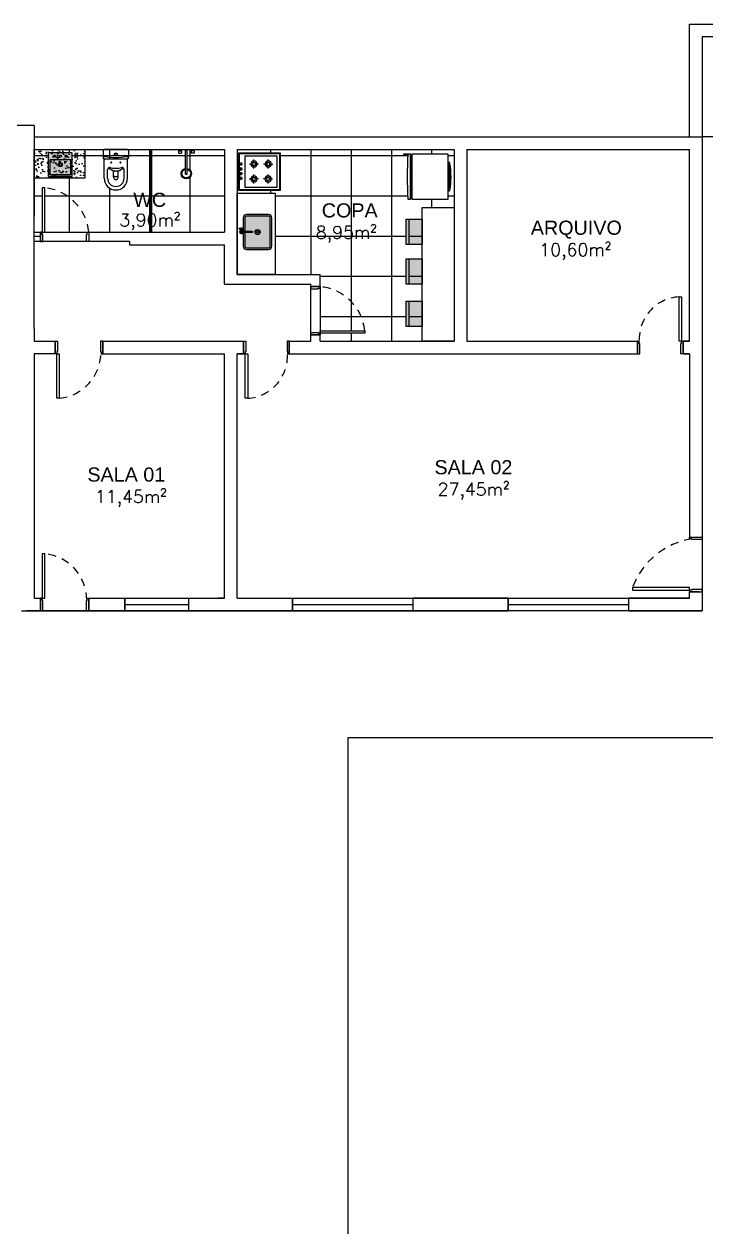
# Model space of a CAD drawing. Header units: millimetres. Extents: x 357 to 945, y 547 to 720.
# Drawn here: x 893.02 to 903.77, y 654.07 to 673.04 of the extents above; entities that cross this region are included whole.
import ezdxf

# ---------------------------------------------------------------- set-up
doc = ezdxf.new("R2010")
doc.units = ezdxf.units.MM
for name, pattern in [('CONTINU', [0]), ('DASHED', [0.75, 0.5, -0.25]), ('HIDDEN2', [0.1875, 0.125, -0.0625])]:
    doc.linetypes.add(name, pattern=pattern)
for name, color, linetype in [('ABASE', 254, 'Continuous'), ('AL_HACHURA', 9, 'Continuous'), ('AL_WC-COZ-AS', 8, 'Continuous'), ('ARQ-hatch layout', 253, 'Continuous'), ('ARQ-MOB', 253, 'Continuous'), ('ARQ-SAN', 253, 'Continuous')]:
    doc.layers.add(name, color=color, linetype=linetype)
doc.layers.add('ARQ-hatch san', color=255, linetype='Continuous', lineweight=0)
doc.styles.add('GA RO 1_50', font='romans.shx', dxfattribs={"height": 0.09})
doc.styles.add('T80-50', font='sanss___.ttf', dxfattribs={"height": 0.1})
pattern_1 = [(0, (-3688.42826, -467.59015), (2e-16, 0.635), []), (90, (-3688.42826, -467.59015), (-0.635, 2e-16), [])]

# ---------------------------------------------------------------- blocks, each defined once
blk = doc.blocks.new('BACIA')
at = {"layer": 'ARQ-SAN'}
for p, q in [((-8575.33, 17786.267), (-8575.33, 17785.963)), ((-8575.275, 17786.267), (-8575.275, 17786.131)), ((-8575.182, 17786.157), (-8575.263, 17786.107)), ((-8575.18, 17786.253), (-8575.18, 17786.167)), ((-8575.125, 17786.152), (-8575.165, 17786.152)), ((-8575.11, 17786.253), (-8575.11, 17786.167)), ((-8575.109, 17786.157), (-8575.028, 17786.108)), ((-8575.015, 17786.267), (-8575.015, 17786.131)), ((-8574.96, 17786.267), (-8574.96, 17785.964)), ((-8575.345, 17785.832), (-8575.345, 17785.941)), ((-8575.32, 17785.966), (-8574.97, 17785.966)), ((-8574.945, 17785.832), (-8574.945, 17785.941)), ((-8575.33, 17785.817), (-8574.96, 17785.817))]:
    blk.add_line(p, q, dxfattribs=at)
for radius in [0.025, 0.018]:
    blk.add_circle((-8575.145, 17785.894), radius, dxfattribs=at)
for centre, radius, start, end in [((-8575.145, 17786.267), 0.185, 0.0016, 180.0016), ((-8575.145, 17786.267), 0.13, 0.0016, 180.0016), ((-8575.243, 17786.131), 0.032, 180.0016, 283.3342), ((-8575.145, 17786.253), 0.035, 0.0016, 180.0016), ((-8575.17, 17786.226), 0.01, 116.4013, 180.0016), ((-8575.165, 17786.167), 0.015, 180.0016, 269.9975), ((-8575.145, 17786.176), 0.0663, 63.6164, 116.3867), ((-8575.125, 17786.167), 0.015, 270.0094, 359.9937), ((-8575.12, 17786.226), 0.01, 0.0016, 63.6018), ((-8575.047, 17786.131), 0.032, 256.6692, 0.0016), ((-8575.32, 17785.941), 0.025, 89.999, 180.0041), ((-8575.315, 17785.95), 0.025, 180.0016, 280.5955), ((-8575.145, 17785.041), 0.9, 79.4075, 100.5881), ((-8575.145, 17785.718), 0.393, 76.6654, 103.3269), ((-8575.218, 17786.022), 0.0075, 90.0016, 270.0016), ((-8575.218, 17786.022), 0.0075, 270.0016, 90.0016), ((-8575.073, 17786.022), 0.0075, 90.0016, 270.0016), ((-8575.073, 17786.022), 0.0075, 270.0016, 90.0016), ((-8574.975, 17785.95), 0.025, 259.4091, 359.7684), ((-8574.97, 17785.941), 0.025, 359.999, 90.0041), ((-8575.33, 17785.832), 0.015, 180.0016, 269.9975), ((-8574.96, 17785.832), 0.015, 270.0094, 359.9937)]:
    blk.add_arc(centre, radius, start, end, dxfattribs=at)
blk = doc.blocks.new('L73_p')
at = {"layer": 'ARQ-hatch san', "true_color": 0xffffff}
h = blk.add_hatch(color=7, dxfattribs=at)
h.dxf.hatch_style = 2
h.paths.add_polyline_path([(-0.203, -0.201, 0.414214), (-0.201, -0.203), (0.201, -0.203, 0.414214), (0.203, -0.201), (0.203, 0.201, 0.416666), (0.201, 0.203), (-0.201, 0.203, 0.414214), (-0.203, 0.201)])
h.paths.add_polyline_path([(0.173, 0.088, -0.414601), (0.178, 0.083), (0.177, -0.173, -0.413826), (0.173, -0.177), (-0.172, -0.177, -0.06721), (-0.174, -0.177), (-0.175, -0.177), (-0.175, -0.177, -0.054879), (-0.176, -0.176), (-0.176, -0.176), (-0.176, -0.176, -0.066644), (-0.177, -0.175), (-0.177, -0.174), (-0.177, -0.174, -0.052691), (-0.178, -0.172), (-0.178, 0.083, -0.414578), (-0.173, 0.088)], flags=16)
h.paths.add_polyline_path([(-0.101, 0.163, -1), (-0.101, 0.128, -1)], flags=16)
h.paths.add_polyline_path([(0, 0.163, -1), (0, 0.128, -1)], flags=0)
h.paths.add_polyline_path([(0, 0.033, -1), (0, -0.033, -1)], flags=0)
h.paths.add_polyline_path([(0, 0.023, -1), (0, -0.023, -1)], flags=0)
h.paths.add_polyline_path([(0.101, 0.163, -1), (0.101, 0.128, -1)], flags=16)
h.paths.add_polyline_path([(-0.101, 0.163, 1), (-0.101, 0.128, 1)], flags=0)
h.paths.add_polyline_path([(0, 0.128, 1), (0, 0.163, 1)], flags=16)
h.paths.add_polyline_path([(0.101, 0.128, 1), (0.101, 0.163, 1)], flags=16)
for points in [[(0.201, -0.203), (-0.201, -0.203, -0.414214), (-0.203, -0.201), (-0.203, 0.201, -0.414214), (-0.201, 0.203), (0.201, 0.203)], [(-0.178, -0.172, 0.414577), (-0.172, -0.177)]]:
    blk.add_lwpolyline(points, format="xyb")
for points in [[(-0.172, -0.177), (0.173, -0.177, 0.413827), (0.177, -0.173), (0.178, 0.083, 0.414601), (0.173, 0.088), (-0.173, 0.088, 0.414577), (-0.178, 0.083), (-0.178, -0.172), (-0.177, -0.174), (-0.177, -0.174), (-0.177, -0.175), (-0.176, -0.176), (-0.175, -0.177), (-0.175, -0.177), (-0.174, -0.177)], [(0, 0.033, 1), (0, -0.033, 1)], [(0, 0.023, 1), (0, -0.023, 1)], [(0, 0.163, 1), (0, 0.128, 1)], [(0.203, 0.201, 0.414214), (0.201, 0.203, -0.414214)], [(0.203, -0.201, -0.414214), (0.201, -0.203, 0.414214)]]:
    blk.add_lwpolyline(points, format="xyb", close=True)
at = {"linetype": 'DASHED'}
for points in [[(-0.101, 0.163, 1), (-0.101, 0.128, 1)], [(0.101, 0.163, 1), (0.101, 0.128, 1)]]:
    blk.add_lwpolyline(points, format="xyb", close=True, dxfattribs=at)
for points in [[(0.203, -0.201), (0.203, 0.201)], [(0.172, -0.177), (-0.172, -0.177)]]:
    blk.add_lwpolyline(points)
blk = doc.blocks.new('CHUVEIRO')
at = {"layer": 'ARQ-SAN'}
for p, q in [((-8578.802, 17789.545), (-8578.819, 17789.545)), ((-8578.802, 17789.551), (-8578.762, 17789.555)), ((-8578.802, 17789.551), (-8578.802, 17789.508)), ((-8578.762, 17789.555), (-8578.762, 17789.505)), ((-8578.802, 17789.515), (-8578.819, 17789.515)), ((-8578.439, 17789.442), (-8578.819, 17789.442)), ((-8578.439, 17789.417), (-8578.819, 17789.417)), ((-8578.802, 17789.508), (-8578.762, 17789.505)), ((-8578.802, 17789.351), (-8578.762, 17789.354)), ((-8578.762, 17789.304), (-8578.762, 17789.354)), ((-8578.802, 17789.345), (-8578.819, 17789.345)), ((-8578.802, 17789.315), (-8578.819, 17789.315)), ((-8578.802, 17789.308), (-8578.802, 17789.351)), ((-8578.802, 17789.308), (-8578.762, 17789.304))]:
    blk.add_line(p, q, dxfattribs=at)
blk.add_lwpolyline([(-8578.819, 17789.442), (-8578.819, 17789.417)], dxfattribs=at)
for centre, radius, start, end in [((-8578.442, 17789.43), 0.0825, 188.4801, 171.5199), ((-8578.442, 17789.43), 0.0693, 190.118, 169.882), ((-8578.439, 17789.43), 0.0122, 270, 90)]:
    blk.add_arc(centre, radius, start, end, dxfattribs=at)
blk = doc.blocks.new('TORNEIRA DUNA 1198 C64')
at = {"layer": 'ARQ-SAN', "linetype": 'CONTINU'}
for points in [[(-0.072, -0.017), (-0.073, -0.016), (-0.074, -0.015), (-0.074, -0.015), (-0.076, -0.013), (-0.076, -0.012), (-0.077, -0.011), (-0.078, -0.009), (-0.078, -0.009), (-0.079, -0.007), (-0.079, -0.006), (-0.079, -0.005), (-0.079, -0.003), (-0.079, 0), (-0.079, 0.001), (-0.079, 0.002), (-0.078, 0.004), (-0.078, 0.004), (-0.077, 0.006), (-0.076, 0.007), (-0.075, 0.008), (-0.074, 0.01), (-0.074, 0.01), (-0.072, 0.011), (-0.071, 0.012), (-0.07, 0.013), (-0.068, 0.013), (-0.068, 0.014), (-0.066, 0.014), (-0.065, 0.014), (-0.064, 0.015), (-0.062, 0.015), (-0.059, 0.015), (-0.058, 0.014), (-0.057, 0.014), (-0.055, 0.013), (-0.055, 0.013), (-0.053, 0.012), (-0.052, 0.012), (-0.051, 0.011), (-0.049, 0.01), (-0.049, 0.009), (-0.048, 0.008), (-0.047, 0.007), (-0.046, 0.006), (-0.046, 0.004), (-0.045, 0.004), (-0.045, 0.002), (-0.045, 0.001), (-0.044, 0), (-0.044, -0.003), (-0.044, -0.005), (-0.045, -0.006), (-0.045, -0.007), (-0.046, -0.009), (-0.046, -0.01), (-0.047, -0.012), (-0.047, -0.012), (-0.048, -0.014), (-0.049, -0.015), (-0.05, -0.015), (-0.051, -0.017)], [(-0.051, -0.014), (-0.051, -0.014), (-0.051, -0.013), (-0.049, -0.012), (-0.049, -0.011), (-0.048, -0.01), (-0.047, -0.009), (-0.047, -0.008), (-0.047, -0.006), (-0.047, -0.006), (-0.046, -0.005), (-0.046, -0.003), (-0.046, 0), (-0.047, 0), (-0.047, 0.002), (-0.047, 0.003), (-0.048, 0.004), (-0.049, 0.005), (-0.049, 0.006), (-0.05, 0.007), (-0.051, 0.008), (-0.051, 0.009), (-0.053, 0.01), (-0.053, 0.01), (-0.054, 0.011), (-0.056, 0.012), (-0.056, 0.012), (-0.058, 0.012), (-0.059, 0.012), (-0.06, 0.013), (-0.062, 0.013), (-0.064, 0.013), (-0.065, 0.012), (-0.066, 0.012), (-0.068, 0.012), (-0.068, 0.011), (-0.07, 0.011), (-0.07, 0.01), (-0.071, 0.009), (-0.073, 0.008), (-0.073, 0.008), (-0.074, 0.006), (-0.075, 0.006), (-0.075, 0.005), (-0.076, 0.003), (-0.076, 0.003), (-0.077, 0.001), (-0.077, 0), (-0.077, -0.001), (-0.077, -0.003), (-0.077, -0.005), (-0.077, -0.006), (-0.077, -0.007), (-0.076, -0.009), (-0.076, -0.009), (-0.075, -0.011), (-0.075, -0.011), (-0.074, -0.012), (-0.073, -0.014), (-0.072, -0.014), (-0.072, -0.014)], [(-0.072, -0.003), (-0.072, -0.001), (-0.072, 0), (-0.071, 0.002), (-0.071, 0.003), (-0.07, 0.004), (-0.069, 0.005), (-0.068, 0.006), (-0.067, 0.006), (-0.066, 0.007), (-0.064, 0.007), (-0.063, 0.008), (-0.062, 0.008)], [(-0.071, 0.001), (-0.071, 0.001), (-0.072, 0), (-0.072, -0.001), (-0.072, -0.003)], [(-0.072, -0.003), (-0.072, -0.001), (-0.072, 0.001), (-0.071, 0.001)], [(-0.071, 0.003), (-0.071, 0.003), (-0.07, 0.004), (-0.07, 0.004)], [(-0.071, 0.003), (-0.071, 0.002), (-0.071, 0.002)], [(-0.071, 0.002), (-0.071, 0.003)], [(-0.071, 0.002), (-0.071, 0.002), (-0.071, 0.001)], [(-0.066, 0.007), (-0.066, 0.007), (-0.068, 0.006), (-0.069, 0.005), (-0.07, 0.004)], [(-0.068, 0.006), (-0.068, 0.006), (-0.069, 0.005), (-0.07, 0.004), (-0.07, 0.004)], [(-0.07, 0.003), (-0.07, 0.003), (-0.07, 0.004)], [(-0.068, 0.006), (-0.067, 0.006)], [(-0.067, 0.006), (-0.066, 0.007), (-0.065, 0.007)], [(-0.064, 0.007), (-0.065, 0.007), (-0.065, 0.007)], [(-0.065, 0.007), (-0.064, 0.007)], [(-0.064, 0.007), (-0.063, 0.008)], [(-0.064, 0.007), (-0.063, 0.008), (-0.062, 0.008)], [(-0.064, 0.007), (-0.064, 0.007)], [(-0.063, 0.008), (-0.062, 0.008)], [(-0.058, 0.007), (-0.058, 0.007), (-0.06, 0.008), (-0.062, 0.008)], [(-0.058, 0.007), (-0.058, 0.007), (-0.059, 0.007), (-0.06, 0.008), (-0.062, 0.008)], [(-0.062, 0.008), (-0.06, 0.008), (-0.059, 0.007), (-0.058, 0.007), (-0.056, 0.006), (-0.055, 0.005), (-0.054, 0.004), (-0.053, 0.003), (-0.053, 0.002), (-0.052, 0.001), (-0.052, 0), (-0.051, -0.001), (-0.051, -0.003)], [(-0.055, 0.005), (-0.055, 0.006), (-0.056, 0.006), (-0.058, 0.007), (-0.058, 0.007)], [(-0.056, 0.006), (-0.057, 0.007), (-0.058, 0.007)], [(-0.055, 0.005), (-0.056, 0.006), (-0.056, 0.006)], [(-0.052, 0.001), (-0.052, 0.001), (-0.053, 0.002), (-0.053, 0.003), (-0.053, 0.003), (-0.054, 0.004), (-0.055, 0.005)], [(-0.055, 0.005), (-0.054, 0.005), (-0.053, 0.003), (-0.053, 0.002), (-0.052, 0.001)], [(-0.055, 0.005), (-0.055, 0.005), (-0.055, 0.005)], [(-0.052, 0), (-0.052, 0), (-0.052, 0), (-0.052, 0.001)], [(-0.052, 0.001), (-0.052, 0.001), (-0.052, 0)], [(-0.072, -0.014), (-0.072, -0.003)], [(-0.072, -0.003), (-0.072, -0.003)], [(-0.072, -0.003), (-0.072, -0.003)], [(-0.072, -0.017), (-0.072, -0.014)], [(-0.072, -0.026), (-0.072, -0.017)], [(-0.072, -0.167), (-0.072, -0.026)], [(-0.061, -0.179), (-0.062, -0.179), (-0.064, -0.178), (-0.064, -0.178), (-0.065, -0.178), (-0.066, -0.178), (-0.067, -0.177), (-0.068, -0.177), (-0.069, -0.176), (-0.07, -0.175), (-0.07, -0.175), (-0.07, -0.174), (-0.071, -0.173), (-0.071, -0.172), (-0.071, -0.172), (-0.072, -0.171), (-0.072, -0.169)], [(-0.061, -0.179), (-0.061, -0.177), (-0.062, -0.177)], [(-0.051, -0.026), (-0.051, -0.167), (-0.051, -0.169), (-0.052, -0.17), (-0.052, -0.171), (-0.052, -0.172), (-0.052, -0.173), (-0.053, -0.174), (-0.053, -0.174), (-0.054, -0.175), (-0.055, -0.176), (-0.055, -0.176), (-0.056, -0.177), (-0.057, -0.178), (-0.058, -0.178), (-0.058, -0.178), (-0.06, -0.178), (-0.061, -0.179)], [(-0.051, -0.026), (-0.051, -0.003), (-0.051, -0.001), (-0.052, 0)], [(-0.052, 0), (-0.052, -0.001), (-0.051, -0.003)], [(-0.051, -0.003), (-0.051, -0.003)], [(-0.051, -0.003), (-0.051, -0.003)], [(-0.051, -0.026), (-0.051, -0.026)]]:
    blk.add_lwpolyline(points, dxfattribs=at)
for points in [[(-0.051, -0.015, 2.832283), (-0.072, -0.015)], [(-0.051, -0.015, 2.835188), (-0.072, -0.015)], [(-0.068, 0.006, 0.246498), (-0.072, -0.003)], [(-0.067, 0.006, 0.025577), (-0.068, 0.006)], [(-0.065, 0.007, 0.050704), (-0.067, 0.006)], [(-0.064, 0.007, 0.012541), (-0.065, 0.007)], [(-0.063, 0.008, 0.031228), (-0.064, 0.007)], [(-0.062, 0.008, 0.03101), (-0.063, 0.008)], [(-0.051, -0.003, 0.414209), (-0.062, 0.008)]]:
    blk.add_lwpolyline(points, format="xyb", dxfattribs=at)
at = {"layer": 'ARQ-SAN'}
for points in [[(-0.05, 0.01), (-0.03, 0.01)], [(-0.03, 0.01), (-0.03, -0.016)], [(-0.03, 0.008), (-0.03, 0.008)], [(-0.026, 0.008), (-0.025, 0.008)], [(-0.025, 0.008), (-0.025, -0.014)], [(-0.025, 0.003), (-0.01, 0.002)], [(-0.025, 0.003), (-0.01, 0.003)], [(-0.01, 0.031), (0, 0.031)], [(-0.01, 0.031), (-0.01, 0.003)], [(-0.01, 0.002), (-0.01, 0)], [(-0.009, 0.001), (-0.01, 0)], [(-0.009, 0.001), (-0.01, 0)], [(-0.01, 0), (-0.01, 0)], [(-0.01, 0), (-0.01, 0)], [(-0.008, 0.002), (-0.009, 0.001)], [(-0.008, 0.002), (-0.008, 0.002)], [(-0.006, 0.003), (-0.006, 0.003)], [(-0.005, 0.031), (-0.005, 0.003)], [(-0.004, 0.003), (-0.003, 0.002)], [(-0.004, 0.003), (-0.002, 0.002)], [(-0.002, 0.002), (-0.002, 0.002)], [(-0.002, 0.002), (-0.001, 0.001)], [(0, 0.031), (0, -0.036)], [(-0.05, -0.016), (-0.03, -0.016)], [(-0.03, -0.003), (0, -0.003)], [(-0.03, -0.014), (-0.025, -0.014)], [(-0.025, -0.008), (-0.01, -0.008)], [(-0.01, -0.001), (-0.01, -0.002)], [(-0.01, -0.004), (-0.01, -0.004)], [(-0.01, -0.005), (-0.01, -0.006)], [(-0.01, -0.006), (-0.009, -0.006)], [(-0.01, -0.006), (-0.01, -0.008)], [(-0.01, -0.008), (-0.01, -0.036)], [(-0.01, -0.036), (0, -0.036)], [(-0.009, -0.007), (-0.009, -0.006)], [(-0.008, -0.007), (-0.008, -0.007)], [(-0.006, -0.008), (-0.006, -0.008)], [(-0.005, -0.008), (-0.005, -0.036)], [(-0.002, -0.007), (-0.004, -0.008)], [(-0.003, -0.008), (-0.004, -0.008)], [(-0.001, -0.006), (-0.002, -0.007)], [(-0.002, -0.007), (-0.002, -0.007)], [(0, -0.002), (0, -0.001)], [(0, -0.001), (0, -0.001)], [(0, -0.001), (0, -0.001)], [(0, -0.002), (0, -0.003)], [(0, -0.003), (0, -0.004)], [(0, -0.004), (0, -0.004)], [(0, -0.004), (0, -0.005)]]:
    blk.add_lwpolyline(points, dxfattribs=at)
for points in [[(-0.03, 0.008, 0.04573), (-0.028, 0.008)], [(-0.028, 0.008, 0.045723), (-0.026, 0.008)], [(-0.005, 0.005, 0.157106), (-0.008, 0.004, 0.125434), (-0.01, 0.001)], [(-0.01, 0.003, 0.002534), (-0.01, 0.002)], [(0, -0.003, 1.003644), (-0.01, -0.003)], [(-0.006, 0.003, 0.056829), (-0.008, 0.002)], [(-0.005, 0.003, 0.045084), (-0.006, 0.003)], [(0, -0.003, 0.156731), (-0.001, 0.002, 0.116195), (-0.003, 0.004, 0.11653), (-0.005, 0.005)], [(0, 0, 0.058643), (-0.001, 0.001)], [(0, -0.001, 0.053011), (0, 0)], [(-0.01, -0.002, 0.052994), (-0.01, -0.003)], [(-0.01, -0.003, 0.048116), (-0.01, -0.004)], [(-0.01, -0.003, 1.001827), (0, -0.003)], [(-0.01, -0.004, 0.055405), (-0.01, -0.005)], [(-0.01, -0.007, 0.125458), (-0.008, -0.009, 0.155422), (-0.005, -0.01)], [(-0.01, -0.008, 0.002652), (-0.01, -0.008)], [(-0.008, -0.007, -0.07031), (-0.009, -0.007)], [(-0.006, -0.008, -0.056723), (-0.008, -0.007)], [(-0.005, -0.008, -0.045297), (-0.006, -0.008)], [(-0.005, -0.01, 0.116611), (-0.003, -0.009, 0.116203), (-0.001, -0.008, 0.156731), (0, -0.003)], [(0, -0.005, -0.059846), (-0.001, -0.006)], [(0, -0.003, 0.065244), (0, -0.001)], [(0, -0.004, -0.062489), (0, -0.005)]]:
    blk.add_lwpolyline(points, format="xyb", dxfattribs=at)
at = {"layer": 'ARQ-SAN', "linetype": 'CONTINU'}
blk.add_lwpolyline([(-0.072, -0.167), (-0.072, -0.169), (-0.072, -0.168)], close=True, dxfattribs=at)
at = {"layer": 'ARQ-SAN'}
for start, end in [(28.9478, 247.2804), (292.7196, 331.0503)]:
    blk.add_arc((-0.062, -0.003), 0.0267, start, end, dxfattribs=at)
at = {"layer": 'ARQ-SAN', "linetype": 'CONTINU'}
for points in [[(-0.062, -0.177), (-0.065, -0.177), (-0.068, -0.176), (-0.07, -0.174), (-0.072, -0.171), (-0.072, -0.168)], [(-0.061, -0.177), (-0.058, -0.177), (-0.055, -0.175), (-0.053, -0.173), (-0.051, -0.17), (-0.051, -0.167)]]:
    blk.add_open_spline(points, degree=5, dxfattribs=at)
blk = doc.blocks.new('gel_1p')
at = {"layer": 'AL_HACHURA'}
h = blk.add_hatch(dxfattribs=at)
h.set_pattern_fill('_USER', color=256, scale=0.01, pattern_type=0)
h.set_pattern_definition([(0, (-106.265921, -0.639439), (0, 0.01), [])])
h.paths.add_polyline_path([(-0.344, -0.64), (0.346, -0.64), (0.346, -0.62), (-0.344, -0.62)])
h.paths.add_polyline_path([(-0.21, -0.019, 0.361116), (-0.225, -0.037), (-0.225, -0.046), (0.228, -0.046), (0.228, -0.038, 0.360436), (0.213, -0.02, 0.092702)])
at = {"layer": 'AL_WC-COZ-AS'}
for p, q in [((-0.225, -0.046), (-0.225, -0.037)), ((0.228, -0.046), (0.228, -0.038))]:
    blk.add_line(p, q, dxfattribs=at)
for points in [[(0.356, -0.046), (-0.354, -0.046), (-0.354, -0.62), (0.356, -0.62)], [(-0.344, -0.62), (0.346, -0.62), (0.346, -0.64), (-0.344, -0.64)]]:
    blk.add_lwpolyline(points, close=True, dxfattribs=at)
for points in [[(-0.337, -0.682), (-0.337, -0.742), (-0.357, -0.742), (-0.357, -0.647), (-0.354, -0.647)], [(0.356, -0.682), (0.356, -0.64), (-0.354, -0.64), (-0.354, -0.682)]]:
    blk.add_lwpolyline(points, dxfattribs=at)
for centre, radius, start, end in [((0, -1.15), 1.15, 79.3405, 100.5222), ((-0.207, -0.037), 0.0184, 100.4681, 180), ((0.209, -0.038), 0.0184, 0, 79.3954), ((0.001, 6.737), 7.427, 267.2603, 272.7397)]:
    blk.add_arc(centre, radius, start, end, dxfattribs=at)
blk = doc.blocks.new('fog_3p')
at = {"layer": 'AL_WC-COZ-AS'}
for p, q in [((0.111, 0.464), (0.167, 0.464)), ((0.183, 0.48), (0.183, 0.535)), ((0.183, 0.448), (0.183, 0.393)), ((0.199, 0.464), (0.255, 0.464)), ((0.346, 0.466), (0.402, 0.466)), ((0.418, 0.482), (0.418, 0.536)), ((0.418, 0.446), (0.418, 0.391)), ((0.434, 0.466), (0.49, 0.466)), ((0.111, 0.239), (0.167, 0.239)), ((0.183, 0.312), (0.183, 0.256)), ((0.183, 0.166), (0.183, 0.223)), ((0.199, 0.239), (0.255, 0.239)), ((0.346, 0.241), (0.402, 0.241)), ((0.418, 0.311), (0.418, 0.254)), ((0.418, 0.168), (0.418, 0.225)), ((0.434, 0.241), (0.49, 0.241)), ((0.174, 0.038), (0.174, 0.032)), ((0.211, 0.039), (0.211, 0.033)), ((0.249, 0.038), (0.249, 0.032)), ((0.286, 0.039), (0.286, 0.033)), ((0.323, 0.038), (0.323, 0.032)), ((0.36, 0.039), (0.36, 0.033)), ((0.402, 0.039), (0.402, 0.033)), ((0.439, 0.039), (0.439, 0.033))]:
    blk.add_line(p, q, dxfattribs=at)
for points in [[(0, 0), (0.597, 0), (0.597, 0.653), (0, 0.653)], [(0.01, 0.01), (0.587, 0.01), (0.587, 0.643), (0.01, 0.643)], [(0.05, 0.1), (0.547, 0.1), (0.547, 0.603), (0.05, 0.603)]]:
    blk.add_lwpolyline(points, close=True, dxfattribs=at)
for centre, radius in [((0.183, 0.464), 0.0501), ((0.183, 0.464), 0.0259), ((0.418, 0.466), 0.0501), ((0.418, 0.466), 0.0259), ((0.183, 0.24), 0.0501), ((0.183, 0.239), 0.0259), ((0.418, 0.241), 0.0501), ((0.418, 0.241), 0.0259)]:
    blk.add_circle(centre, radius, dxfattribs=at)
for centre in [(0.192, 0.039), (0.267, 0.039), (0.341, 0.039), (0.42, 0.039)]:
    blk.add_ellipse(centre, major_axis=(-0.0185, -0.0004), ratio=0.532709, start_param=3.106328, end_param=6.28628, dxfattribs=at)
for centre in [(0.192, 0.032), (0.267, 0.032), (0.341, 0.032), (0.42, 0.033)]:
    blk.add_ellipse(centre, major_axis=(0.0185, 0.0004), ratio=0.532709, dxfattribs=at)
blk = doc.blocks.new('cadeira 02')
at = {"layer": 'ARQ-hatch layout', "true_color": 0xc7c8ca}
h = blk.add_hatch(color=9, dxfattribs=at)
h.dxf.hatch_style = 1
h.paths.add_polyline_path([(3470.381, 1531.168), (3470.381, 1530.955), (3470.781, 1530.955), (3470.781, 1531.168)])
h = blk.add_hatch(color=9, dxfattribs=at)
h.dxf.hatch_style = 1
h.paths.add_polyline_path([(3470.781, 1530.915), (3470.781, 1530.955), (3470.381, 1530.955), (3470.381, 1530.915)])
at = {"layer": 'ARQ-MOB'}
for points in [[(3470.381, 1531.168), (3470.781, 1531.168), (3470.781, 1530.915), (3470.381, 1530.915)], [(3470.381, 1530.955), (3470.781, 1530.955), (3470.781, 1530.915), (3470.381, 1530.915)]]:
    blk.add_lwpolyline(points, close=True, dxfattribs=at)

msp = doc.modelspace()

# ---------------------------------------------------------------- hatches: boundary and pattern name
at = {"layer": 'ABASE', "ltscale": 0.2}
h = msp.add_hatch(dxfattribs=at)
h.set_pattern_fill('AR-CONC', color=8, scale=0.027333, angle=450)
h.set_pattern_definition([(140, (1906.26652, 3108.03546), (0.017151763, 0.196045549), [0.020499418, -0.225493597]), (85, (1906.26652, 3108.03546), (-0.205593345, -0.037924288), [0.016399534, -0.180394877]), (190.4514445, (1906.26795, 3108.0518), (-0.18844158, 0.158121261), [0.017421824, -0.191640069]), (136.1842, (1906.21185, 3108.03546), (0.045240652, 0.291704347), [0.030749127, -0.338240395]), (186.635635, (1906.21562, 3108.05977), (-0.266251523, 0.25546701), [0.02613275, -0.287460265]), (81.184164, (1906.21185, 3108.03546), (-0.266251523, 0.25546701), [0.0245993, -0.270592316]), (111, (1906.22552, 3108.0628), (0.110046038, 0.163149961), [0.020499418, -0.225493597]), (56, (1906.22552, 3108.0628), (-0.19820205, 0.066504302), [0.016399534, -0.180394877]), (161.451445, (1906.23469, 3108.07639), (-0.088156012, 0.229654261), [0.017421824, -0.191640069]), (127.5, (1906.26652, 3108.03546), (-0.0909884029, 0.0033235994), [0, -0.1782082727, 0, -0.183128133, 0, -0.181078191]), (97.5, (1906.26652, 3108.03546), (-0.1078028066, 0.0719036317), [0, -0.1044103684, 0, -0.174108389, 0, -0.069014707]), (57.5, (1906.26652, 3107.97451), (0.0061648232, 0.1459073225), [0, -0.068331393, 0, -0.213193946, 0, -0.2828919667]), (47.5, (1906.26652, 3107.94718), (-0.0273612515, 0.159399693), [0, -0.088830811, 0, -0.141582646, 0, -0.200894295])])
h.paths.add_polyline_path([(893.17663, 670.60715), (893.97663, 670.60715), (893.97769, 671.05715), (893.17769, 671.05715)])
at = {"layer": 'ABASE'}
h = msp.add_hatch(dxfattribs=at)
h.set_pattern_fill('ANSI37', color=8, scale=0.2, angle=-45)
h.set_pattern_definition(pattern_1)
edge = h.paths.add_edge_path()
edge.add_line((896.17716, 671.05715), (895.68979, 671.05715))
edge.add_line((895.68979, 671.05715), (895.68979, 671.03969))
edge.add_line((895.68979, 671.03969), (895.6966, 671.03969))
edge.add_line((895.6966, 671.03969), (895.70003, 670.99972))
edge.add_line((895.70003, 670.99972), (895.65017, 670.99969))
edge.add_line((895.65017, 670.99969), (895.65297, 671.03969))
edge.add_line((895.65297, 671.03969), (895.65979, 671.03969))
edge.add_line((895.65979, 671.03969), (895.65979, 671.05715))
edge.add_line((895.65979, 671.05715), (895.58698, 671.05715))
edge.add_line((895.58698, 671.05715), (895.58698, 670.76094))
edge.add_arc((895.57481, 670.67931), 0.08253, -261.520526, 81.519337, ccw=False)
edge.add_line((895.56264, 670.76094), (895.56264, 671.05715))
edge.add_line((895.56264, 671.05715), (895.48984, 671.05715))
edge.add_line((895.48984, 671.05715), (895.48984, 671.03969))
edge.add_line((895.48984, 671.03969), (895.49666, 671.03969))
edge.add_line((895.49666, 671.03969), (895.49946, 670.99969))
edge.add_line((895.49946, 670.99969), (895.4496, 670.99972))
edge.add_line((895.4496, 670.99972), (895.45303, 671.03969))
edge.add_line((895.45303, 671.03969), (895.45984, 671.03969))
edge.add_line((895.45984, 671.03969), (895.45984, 671.05715))
edge.add_line((895.45984, 671.05715), (895.02555, 671.05715))
edge.add_line((895.02555, 671.05715), (895.02555, 669.75715))
edge.add_line((895.02555, 669.75715), (896.17716, 669.75715))
edge.add_line((896.17716, 669.75715), (896.17716, 671.05715))
h.paths.add_polyline_path([(894.67716, 671.05715), (895.02555, 671.05715), (895.02555, 669.75715), (894.67716, 669.75715), (894.03715, 669.75715), (894.03716, 669.6071), (894.03716, 669.62507), (894.03716, 669.73912), (894.01216, 669.72115), (894.01215, 669.75682), (893.30216, 669.7474), (893.30216, 669.72125), (893.27716, 669.72125), (893.27716, 669.60707), (893.17716, 669.60707), (893.17716, 671.05715), (893.97716, 671.05715)])
edge = h.paths.add_edge_path(flags=16)
edge.add_line((894.27912, 670.60714), (894.2791, 670.91022))
edge.add_arc((894.28909, 670.93314), 0.025, 246.42782, 270.004306)
edge.add_line((894.2891, 670.90814), (894.6391, 670.90816))
edge.add_arc((894.6391, 670.93316), 0.025, 270.004306, 293.580792)
edge.add_line((894.6491, 670.91025), (894.64912, 670.60716))
edge.add_arc((894.46412, 670.60715), 0.185, -179.995696, 0.004308, ccw=False)
edge = h.paths.add_edge_path(flags=0)
edge.add_line((894.33412, 670.60714), (894.33411, 670.74259))
edge.add_arc((894.36611, 670.7426), 0.032, 76.665747, 180.016899, ccw=False)
edge.add_arc((894.46412, 671.15618), 0.39303, 256.668653, 283.227549)
edge.add_arc((894.56211, 670.74261), 0.032, 0.004306, 104.594559, ccw=False)
edge.add_line((894.59411, 670.74261), (894.59411, 670.74261))
edge.add_line((894.59411, 670.74261), (894.59412, 670.60716))
edge.add_arc((894.46412, 670.60715), 0.13, -179.995694, 0.004306, ccw=False)
edge = h.paths.add_edge_path(flags=0)
edge.add_line((894.42912, 670.62115), (894.42911, 670.70714))
edge.add_arc((894.44411, 670.70715), 0.015, 90.023877, 180.023871, ccw=False)
edge.add_line((894.44411, 670.72215), (894.48384, 670.72215))
edge.add_arc((894.48411, 670.70715), 0.015, 0.004306, 91.032539, ccw=False)
edge.add_line((894.49911, 670.70716), (894.49912, 670.62115))
edge.add_arc((894.46412, 670.62115), 0.035, -179.995694, 0.005914, ccw=False)
edge = h.paths.add_edge_path(flags=0)
edge.add_arc((894.5366, 670.85215), 0.0075, 0, 360)
edge = h.paths.add_edge_path(flags=0)
edge.add_arc((894.3916, 670.85214), 0.0075, 0, 360)
edge = h.paths.add_edge_path(flags=16)
edge.add_arc((894.46409, 670.97997), 0.025, 0, 360)
edge = h.paths.add_edge_path(flags=16)
edge.add_arc((894.46409, 670.97997), 0.018, 0, 360)
edge = h.paths.add_edge_path(flags=16)
edge.add_line((893.77381, 670.63726), (893.77381, 671.00356))
edge.add_arc((893.77217, 671.00356), 0.00164, 0, 90.000009)
edge.add_line((893.77217, 671.00521), (893.40585, 671.00521))
edge.add_arc((893.40586, 671.00356), 0.00164, 90.47933, 180)
edge.add_line((893.40422, 671.00356), (893.40422, 670.63726))
edge.add_arc((893.40586, 670.63726), 0.00164, 180, 270.000002)
edge.add_line((893.40586, 670.63562), (893.77217, 670.63562))
edge.add_arc((893.77217, 670.63726), 0.00164, 270, 360)
h.paths.add_polyline_path([(893.43194, 670.65872), (893.42728, 670.65872), (893.42696, 670.9008), (893.75101, 670.9008), (893.7507, 670.65872)], flags=0)
edge = h.paths.add_edge_path(flags=0)
edge.add_arc((893.68138, 670.95301), 0.01617, 0, 360)
edge = h.paths.add_edge_path(flags=0)
edge.add_arc((893.58899, 670.82041), 0.03004, 0, 360)
edge = h.paths.add_edge_path(flags=0)
edge.add_arc((893.58899, 670.82041), 0.02056, 0, 360)
edge = h.paths.add_edge_path(flags=0)
edge.add_arc((893.58898, 670.95301), 0.01617, 0, 360)
edge = h.paths.add_edge_path(flags=0)
edge.add_arc((893.49658, 670.95301), 0.01617, 0, 360)
h.paths.add_polyline_path([(893.34215, 669.75707), (893.30215, 669.75707), (893.30213, 670.45692), (893.34213, 670.45692)], flags=16)
h = msp.add_hatch(dxfattribs=at)
h.set_pattern_fill('ANSI37', color=8, scale=0.2, angle=-45)
h.set_pattern_definition(pattern_1)
h.paths.add_polyline_path([(899.29348, 670.14639), (899.79716, 670.14428), (899.79716, 671.05715), (896.37716, 671.05715), (896.37716, 670.37122), (896.97716, 670.37122), (896.97716, 669.08715), (897.68716, 669.08715), (897.68716, 668.89715, -0.35635734), (898.38701, 668.20212), (898.38701, 668.16212), (897.68703, 668.16214), (897.68716, 668.15215), (897.68716, 668.13715), (897.68716, 668.03715), (899.29348, 668.03715)])
h.paths.add_polyline_path([(899.04014, 669.33365), (899.08014, 669.33365), (899.08014, 668.93365), (899.04014, 668.93365)], flags=16)
h.paths.add_polyline_path([(899.04014, 668.66969), (899.08014, 668.66969), (899.08014, 668.26969), (899.04014, 668.26969)], flags=16)
h.paths.add_polyline_path([(899.04014, 669.5592), (899.04014, 669.9592), (899.08014, 669.9592), (899.08014, 669.5592)], flags=16)
h.paths.add_polyline_path([(899.06573, 670.96829), (899.00565, 670.96829), (899.00565, 670.98829), (899.10148, 670.98829), (899.10148, 670.98529), (899.10804, 670.98529), (899.10804, 670.97529), (899.12804, 670.97529), (899.12804, 670.98529), (899.70234, 670.98529), (899.70234, 670.85666), (899.7106, 670.85666, -0.36165908), (899.7287, 670.84159, -0.09268666), (899.7282, 670.41894, -0.36098568), (899.7101, 670.40392), (899.70234, 670.40392), (899.70234, 670.27529), (899.12804, 670.27529), (899.12804, 670.28529), (899.10804, 670.28529), (899.10804, 670.27529), (899.06653, 670.27529, -0.02333933)], flags=16)
h.paths.add_polyline_path([(897.05361, 670.41186), (896.40061, 670.41186), (896.40061, 671.00886), (897.05361, 671.00886)], flags=16)
h.paths.add_polyline_path([(897.04361, 670.42186), (896.41061, 670.42186), (896.41061, 670.99886), (897.04361, 670.99886)], flags=0)
h.paths.add_polyline_path([(897.00361, 670.46186), (896.50061, 670.46186), (896.50061, 670.95886), (897.00361, 670.95886)], flags=0)
h.paths.add_polyline_path([(896.91471, 670.59446), (896.89028, 670.59446, -0.41421356), (896.86443, 670.56861), (896.86443, 670.54488, 0.41232327)], flags=0)
h.paths.add_polyline_path([(896.69029, 670.59446), (896.66565, 670.59446, -0.41421356), (896.63979, 670.56861), (896.63979, 670.54492, 0.4137652)], flags=0)
h.paths.add_polyline_path([(896.91658, 670.82956), (896.89214, 670.82956, -0.41421356), (896.86629, 670.80371), (896.86629, 670.77998, 0.41232327)], flags=0)
h.paths.add_polyline_path([(896.69216, 670.82956), (896.66751, 670.82956, -0.41421356), (896.64166, 670.80371), (896.64166, 670.78002, 0.4137652)], flags=0)
edge = h.paths.add_edge_path(flags=0)
edge.add_ellipse((896.43923, 670.60393), major_axis=(0.0004, 0.01853), ratio=0.53270941, start_angle=181.487384, end_angle=362.02051, ccw=False)
edge.add_ellipse((896.43923, 670.60393), major_axis=(0.0004, 0.01853), ratio=0.53270941, start_angle=179.822672, end_angle=181.487384, ccw=False)
edge.add_line((896.4388, 670.5854), (896.43295, 670.5854))
edge.add_ellipse((896.43309, 670.60393), major_axis=(0.0004, 0.01853), ratio=0.53270941, start_angle=179.822672, end_angle=181.487384, ccw=False)
edge.add_ellipse((896.43309, 670.60393), major_axis=(0.0004, 0.01853), ratio=0.53270941, start_angle=-2.718108, end_angle=179.822672)
edge.add_line((896.431, 670.62244), (896.43936, 670.62244))
edge = h.paths.add_edge_path(flags=0)
edge.add_ellipse((896.43923, 670.67896), major_axis=(0.0004, 0.01853), ratio=0.53270941, start_angle=181.487384, end_angle=362.02051, ccw=False)
edge.add_ellipse((896.43923, 670.67896), major_axis=(0.0004, 0.01853), ratio=0.53270941, start_angle=179.822672, end_angle=181.487384, ccw=False)
edge.add_line((896.4388, 670.66043), (896.43295, 670.66043))
edge.add_ellipse((896.43309, 670.67896), major_axis=(0.0004, 0.01853), ratio=0.53270941, start_angle=179.822672, end_angle=181.487384, ccw=False)
edge.add_ellipse((896.43309, 670.67896), major_axis=(0.0004, 0.01853), ratio=0.53270941, start_angle=-2.718108, end_angle=179.822672)
edge.add_line((896.431, 670.69746), (896.43936, 670.69746))
edge = h.paths.add_edge_path(flags=0)
edge.add_ellipse((896.43923, 670.75317), major_axis=(0.0004, 0.01853), ratio=0.53270941, start_angle=181.487384, end_angle=362.02051, ccw=False)
edge.add_ellipse((896.43923, 670.75317), major_axis=(0.0004, 0.01853), ratio=0.53270941, start_angle=179.822672, end_angle=181.487384, ccw=False)
edge.add_line((896.4388, 670.73464), (896.43295, 670.73464))
edge.add_ellipse((896.43309, 670.75317), major_axis=(0.0004, 0.01853), ratio=0.53270941, start_angle=179.822672, end_angle=181.487384, ccw=False)
edge.add_ellipse((896.43309, 670.75317), major_axis=(0.0004, 0.01853), ratio=0.53270941, start_angle=-2.718108, end_angle=179.822672)
edge.add_line((896.431, 670.77168), (896.43936, 670.77168))
edge = h.paths.add_edge_path(flags=0)
edge.add_ellipse((896.43989, 670.83224), major_axis=(0.0004, 0.01853), ratio=0.53270941, start_angle=181.487384, end_angle=362.02051, ccw=False)
edge.add_ellipse((896.43989, 670.83224), major_axis=(0.0004, 0.01853), ratio=0.53270941, start_angle=179.822672, end_angle=181.487384, ccw=False)
edge.add_line((896.43946, 670.81371), (896.4336, 670.81371))
edge.add_ellipse((896.43375, 670.83224), major_axis=(0.0004, 0.01853), ratio=0.53270941, start_angle=179.822672, end_angle=181.487384, ccw=False)
edge.add_ellipse((896.43375, 670.83224), major_axis=(0.0004, 0.01853), ratio=0.53270941, start_angle=-2.718108, end_angle=179.822672)
edge.add_line((896.43166, 670.85074), (896.44002, 670.85074))
h.paths.add_polyline_path([(897.57201, 669.54163), (898.72846, 669.54163), (898.72846, 669.97485), (897.57201, 669.97485)], flags=24)
h.paths.add_polyline_path([(897.67412, 669.86135), (898.65155, 669.86135), (898.65155, 670.32875), (897.67412, 670.32875)], flags=24)
msp.add_hatch(color=8, dxfattribs=at).paths.add_polyline_path([(896.92282, 669.98349, 0.41421356), (896.87282, 670.03349), (896.52282, 670.03349, 0.41421356), (896.47282, 669.98349), (896.47282, 669.53349, 0.41421356), (896.52282, 669.48349), (896.87282, 669.48349, 0.41421356), (896.92282, 669.53349)])
h = msp.add_hatch(dxfattribs=at)
h.set_pattern_fill('ANSI37', color=8, scale=0.2, angle=-45)
h.set_pattern_definition(pattern_1)
h.paths.add_polyline_path([(897.68719, 668.89714), (897.68719, 668.88215), (897.68719, 668.87215), (897.68716, 668.20214), (898.38701, 668.20212, 0.35634612)])

# ---------------------------------------------------------------- linework, layer by layer
at = {"layer": 'ABASE', "color": 8}
for p, q in [((903.50716, 671.25715), (903.50716, 673.03715)), ((927.32716, 672.83715), (903.70716, 672.83715)), ((903.70716, 672.83715), (903.70716, 663.78715)), ((893.17716, 671.43715), (879.95992, 671.43715)), ((893.17716, 671.43715), (893.17716, 670.00715)), ((893.17716, 671.25715), (903.70716, 671.25715)), ((905.70716, 671.25715), (903.70716, 671.25715)), ((893.17716, 668.23715), (893.17716, 671.05715)), ((893.17716, 671.05715), (894.67716, 671.05715)), ((894.67716, 671.05715), (896.17716, 671.05715)), ((895.01555, 671.05715), (895.01555, 669.75715)), ((895.02555, 671.05715), (895.02555, 669.75715)), ((896.17716, 671.05715), (896.17716, 669.75715)), ((896.37716, 671.05715), (896.37716, 669.08715)), ((896.37716, 671.05715), (899.79716, 671.05715)), ((899.79716, 671.05715), (899.79716, 668.03715)), ((899.99716, 671.05715), (903.50716, 671.05715)), ((899.99716, 671.05715), (899.99716, 668.03715)), ((903.50716, 668.03715), (903.50716, 671.05715)), ((893.27716, 669.60707), (893.27716, 669.74707)), ((894.67716, 669.75715), (896.17716, 669.75715)), ((894.67716, 669.60707), (894.67716, 669.55715)), ((894.67716, 669.55715), (896.17716, 669.55715)), ((896.17716, 668.93715), (896.17716, 669.55715)), ((896.37716, 669.08715), (897.68716, 669.08715)), ((897.68716, 668.89715), (897.68716, 669.08715)), ((896.17716, 668.93715), (897.53716, 668.93715)), ((897.53716, 668.89715), (897.53716, 668.93715)), ((897.53716, 668.89715), (897.68716, 668.89715)), ((893.17716, 668.23715), (893.17716, 668.03715)), ((897.53716, 668.03715), (897.53716, 668.13715)), ((897.53716, 668.03715), (897.53716, 668.13715)), ((897.53716, 668.13715), (897.68716, 668.13715)), ((897.68716, 668.13715), (897.53716, 668.13715)), ((897.53716, 668.13715), (897.68716, 668.13715)), ((897.68716, 668.03715), (897.68716, 668.13715)), ((893.17716, 668.03715), (893.50716, 668.03715)), ((893.50716, 668.03715), (893.50716, 667.83715)), ((894.25716, 668.03715), (894.25716, 667.83715)), ((894.25716, 668.03715), (896.17716, 668.03715)), ((896.17716, 668.03715), (896.37716, 668.03715)), ((896.37716, 668.03715), (896.47716, 668.03715)), ((896.47716, 667.83715), (896.47716, 668.03715)), ((896.47716, 668.03715), (896.47716, 667.83715)), ((897.19716, 668.03715), (897.19716, 667.83715)), ((897.19716, 668.03715), (897.53716, 668.03715)), ((897.19716, 667.83715), (897.19716, 668.03715)), ((897.68716, 668.03715), (899.79716, 668.03715)), ((899.99716, 668.03715), (902.68716, 668.03715)), ((902.68716, 667.83715), (902.68716, 668.03715)), ((902.68716, 667.83715), (902.68716, 668.03715)), ((902.68716, 668.03715), (902.68716, 667.83715)), ((903.40716, 668.03715), (903.50716, 668.03715)), ((903.50716, 668.03715), (903.40716, 668.03715)), ((903.40716, 668.03715), (903.40716, 667.83715)), ((903.40716, 668.03715), (903.50716, 668.03715)), ((903.50716, 668.03715), (903.40716, 668.03715)), ((903.40716, 668.03715), (903.40716, 667.83715)), ((903.40716, 667.83715), (903.40716, 668.03715)), ((893.50716, 667.83715), (893.17716, 667.83715)), ((893.17716, 667.83715), (893.17716, 663.98715)), ((894.25716, 667.83715), (896.17716, 667.83715)), ((896.17716, 663.98715), (896.17716, 667.83715)), ((896.37716, 663.98715), (896.37716, 667.83715)), ((896.47716, 667.83715), (896.37716, 667.83715)), ((896.37716, 667.83715), (896.47716, 667.83715)), ((897.19716, 667.83715), (902.68716, 667.83715)), ((903.40716, 667.83715), (903.50716, 667.83715)), ((903.50716, 667.83715), (903.40716, 667.83715)), ((903.50716, 667.83715), (903.50716, 664.94715)), ((903.70716, 666.78715), (903.70716, 664.94715)), ((903.50716, 664.94715), (903.70716, 664.94715)), ((893.17716, 663.98715), (893.27716, 663.98715)), ((893.17716, 663.98715), (893.27716, 663.98715)), ((893.27716, 663.98715), (893.27716, 663.78715)), ((893.27716, 663.78715), (893.27716, 663.98715)), ((894.03716, 663.98715), (894.60716, 663.98715)), ((894.03716, 663.98715), (894.03716, 663.78715)), ((894.03716, 663.78715), (894.03716, 663.98715)), ((894.60716, 663.98715), (894.60716, 663.78715)), ((895.60716, 663.98715), (896.17716, 663.98715)), ((895.60716, 663.98715), (895.60716, 663.78715)), ((896.17716, 663.98715), (896.07716, 663.98715)), ((896.37716, 663.98715), (897.24716, 663.98715)), ((897.24716, 663.98715), (897.24716, 663.78715)), ((899.14716, 663.98715), (900.64716, 663.98715)), ((900.64716, 663.98715), (899.14716, 663.98715)), ((899.14716, 663.98715), (899.14716, 663.78715)), ((900.64716, 663.98715), (900.64716, 663.78715)), ((902.54716, 663.98715), (903.50716, 663.98715)), ((903.50716, 663.98715), (902.54716, 663.98715)), ((902.54716, 663.98715), (902.54716, 663.78715)), ((903.50716, 663.98715), (903.50716, 664.08715)), ((903.50716, 664.08715), (903.70716, 664.08715)), ((903.65716, 664.08715), (903.50716, 664.08715)), ((903.50716, 664.08715), (903.65716, 664.08715)), ((903.65716, 664.08715), (903.50716, 664.08715)), ((903.70716, 664.08715), (903.70716, 663.78715)), ((892.97716, 663.78715), (894.60716, 663.78715)), ((903.70716, 663.78715), (893.05716, 663.78715)), ((893.05716, 663.78715), (899.20716, 663.78715)), ((894.60716, 663.88715), (895.60716, 663.88715)), ((895.60716, 663.78715), (897.24716, 663.78715)), ((897.24716, 663.88715), (899.14716, 663.88715)), ((899.14716, 663.78715), (900.64716, 663.78715)), ((900.64716, 663.88715), (902.54716, 663.88715)), ((902.54716, 663.78715), (903.70716, 663.78715)), ((898.12716, 635.68715), (898.12716, 661.78715)), ((898.12716, 661.78715), (903.70716, 661.78715)), ((903.70716, 661.78715), (905.70716, 661.78715))]:
    msp.add_line(p, q, dxfattribs=at)
for points in [[(903.50716, 673.03715), (927.39007, 673.03715), (937.2501, 666.15252), (941.36208, 661.96406), (944.62398, 657.50061), (944.62398, 611.88532)], [(893.31216, 669.60707), (893.17716, 669.60707), (893.17716, 669.75715), (893.34215, 669.75715)], [(893.31216, 669.60707), (893.31216, 669.60707), (893.31216, 669.72125), (893.30216, 669.72125), (893.30216, 669.75694), (893.29216, 669.75707), (893.27716, 669.75707), (893.27716, 669.60707), (893.31216, 669.60707)], [(894.00216, 669.6071), (894.00216, 669.6071), (894.00216, 669.72115), (894.01216, 669.72115), (894.01215, 669.7571), (894.02215, 669.7571), (894.03715, 669.7571), (894.03716, 669.6071), (894.00216, 669.6071)], [(894.01215, 669.75715), (894.67716, 669.75715)], [(894.67716, 669.60707), (894.00216, 669.60707)], [(897.53719, 668.86215), (897.53719, 668.86215), (897.65124, 668.86215), (897.65124, 668.87215), (897.68719, 668.87215), (897.68719, 668.88215), (897.68719, 668.89715), (897.53719, 668.89715), (897.53719, 668.86215)], [(897.53716, 668.17215), (897.53716, 668.17215), (897.65135, 668.17215), (897.65135, 668.16215), (897.68703, 668.16215), (897.68716, 668.15215), (897.68716, 668.13715), (897.53716, 668.13715), (897.53716, 668.17215)], [(893.54216, 668.03715), (893.54216, 668.03715), (893.54216, 667.87296), (893.53216, 667.87296), (893.53216, 667.83728), (893.52216, 667.83715), (893.50716, 667.83715), (893.50716, 668.03715), (893.54216, 668.03715)], [(894.22216, 668.03715), (894.22216, 668.03715), (894.22216, 667.8731), (894.23216, 667.8731), (894.23216, 667.83714), (894.24216, 667.83715), (894.25716, 667.83715), (894.25716, 668.03715), (894.22216, 668.03715)], [(896.51216, 668.03715), (896.51216, 668.03715), (896.51216, 667.87296), (896.50216, 667.87296), (896.50216, 667.83728), (896.49216, 667.83715), (896.47716, 667.83715), (896.47716, 668.03715), (896.51216, 668.03715)], [(897.16216, 668.03715), (897.16216, 668.03715), (897.16216, 667.8731), (897.17216, 667.8731), (897.17216, 667.83714), (897.18216, 667.83715), (897.19716, 667.83715), (897.19716, 668.03715), (897.16216, 668.03715)], [(902.72216, 667.83715), (902.72216, 667.83715), (902.72216, 668.0012), (902.71216, 668.0012), (902.71216, 668.03715), (902.70216, 668.03715), (902.68716, 668.03715), (902.68716, 667.83715), (902.72216, 667.83715)], [(903.37216, 667.83715), (903.37216, 667.83715), (903.37216, 668.00133), (903.38216, 668.00133), (903.38216, 668.03702), (903.39216, 668.03715), (903.40716, 668.03715), (903.40716, 667.83715), (903.37216, 667.83715)], [(903.70716, 664.91215), (903.70716, 664.91215), (903.54308, 664.91215), (903.54308, 664.92215), (903.50712, 664.92215), (903.50713, 664.93215), (903.50713, 664.94715), (903.70716, 664.94715), (903.70716, 664.91215)], [(893.31216, 663.78715), (893.31216, 663.78715), (893.31216, 663.95133), (893.30216, 663.95133), (893.30216, 663.98702), (893.29216, 663.98715), (893.27716, 663.98715), (893.27716, 663.78715), (893.31216, 663.78715)], [(894.00216, 663.78715), (894.00216, 663.78715), (894.00216, 663.9512), (894.01216, 663.9512), (894.01216, 663.98715), (894.02216, 663.98715), (894.03716, 663.98715), (894.03716, 663.78715), (894.00216, 663.78715)], [(903.70716, 664.12215), (903.70716, 664.12215), (903.54297, 664.12215), (903.54297, 664.11215), (903.50729, 664.11215), (903.50716, 664.10215), (903.50716, 664.08715), (903.70716, 664.08715), (903.70716, 664.12215)]]:
    msp.add_lwpolyline(points, dxfattribs=at)
for points in [[(893.97716, 671.05715), (893.97716, 670.60715), (893.17716, 670.60715), (893.17716, 671.05715)], [(893.34213, 670.45692), (893.30213, 670.45692), (893.30215, 669.75707), (893.34215, 669.75707)], [(896.37716, 670.37122), (896.97716, 670.37122), (896.97716, 669.08715), (896.37716, 669.08715)], [(899.79716, 668.03715), (899.29348, 668.03926), (899.29348, 670.14639), (899.79716, 670.14428)], [(893.27716, 669.75707), (894.03716, 669.75707), (894.03716, 669.6071), (893.27716, 669.6071)], [(897.53719, 668.89715), (897.68716, 668.89715), (897.68716, 668.13715), (897.53719, 668.13715)], [(903.34219, 668.737), (903.38219, 668.737), (903.38217, 668.03715), (903.34217, 668.03715)], [(898.38701, 668.20212), (898.38701, 668.16212), (897.68716, 668.16214), (897.68716, 668.20214)], [(893.57213, 667.1373), (893.53213, 667.1373), (893.53215, 667.83715), (893.57215, 667.83715)], [(896.54213, 667.1373), (896.50213, 667.1373), (896.50215, 667.83715), (896.54215, 667.83715)], [(893.34213, 664.687), (893.30213, 664.687), (893.30215, 663.98715), (893.34215, 663.98715)], [(902.60731, 664.15212), (902.60731, 664.11212), (903.50716, 664.11214), (903.50716, 664.15214)], [(894.60716, 663.98715), (895.60716, 663.98715), (895.60716, 663.78715), (894.60716, 663.78715)], [(897.24716, 663.98715), (899.14716, 663.98715), (899.14716, 663.78715), (897.24716, 663.78715)], [(900.64716, 663.98715), (902.54716, 663.98715), (902.54716, 663.78715), (900.64716, 663.78715)]]:
    msp.add_lwpolyline(points, close=True, dxfattribs=at)
for points in [[(896.92282, 669.53349), (896.92282, 669.98349, 0.41421356), (896.87282, 670.03349), (896.52282, 670.03349, 0.41421356), (896.47282, 669.98349), (896.47282, 669.53349, 0.41421356), (896.52282, 669.48349), (896.87282, 669.48349, 0.41421356)], [(896.89782, 669.53349), (896.89782, 669.98349, 0.41421356), (896.87282, 670.00849), (896.52282, 670.00849, 0.41421356), (896.49782, 669.98349), (896.49782, 669.53349, 0.41421356), (896.52282, 669.50849), (896.87282, 669.50849, 0.41421356)]]:
    msp.add_lwpolyline(points, format="xyb", close=True, dxfattribs=at)
for radius in [0.04, 0.02]:
    msp.add_circle((896.6982, 669.75858), radius, dxfattribs=at)
at = {"layer": 'ABASE', "color": 8, "linetype": 'HIDDEN2'}
for centre, radius, start, end in [((893.26102, 669.68132), 0.77983, 5.57391, 84.029504), ((897.61141, 668.12101), 0.77983, 5.970496, 84.42609), ((903.38372, 668.06836), 0.66993, 93.554188, 185.753595), ((893.50549, 667.85608), 0.72187, 275.297302, 1.350722), ((896.5006, 667.80594), 0.66993, 273.554188, 5.753595), ((903.73229, 663.7386), 1.19858, 99.083101, 159.817693), ((893.2663, 663.95003), 0.74086, 0.090154, 84.124926)]:
    msp.add_arc(centre, radius, start, end, dxfattribs=at)

# ---------------------------------------------------------------- block references
at = {"layer": 'ABASE', "color": 8, "xscale": -0.9110852389130741, "yscale": 0.9110852389130741, "zscale": 0.9110852389130741}
msp.add_blockref('L73_p', (893.58899, 670.82041), dxfattribs=at)
at = {"layer": 'ABASE', "color": 8, "linetype": 'ByBlock', "rotation": 180.0027474819651}
msp.add_blockref('BACIA', (-7681.53412, 18456.46275), dxfattribs=at)
at = {"layer": 'ABASE', "color": 8, "linetype": 'ByBlock', "xscale": -1, "rotation": 89.99940554777872}
msp.add_blockref('CHUVEIRO', (18684.9154, -7907.94684), dxfattribs=at)
at = {"layer": 'ABASE', "color": 8, "xscale": -1, "rotation": 270}
msp.add_blockref('fog_3p', (896.40061, 670.41186), dxfattribs=at)
at = {"layer": 'ABASE', "color": 8}
for name, p, rotation in [('gel_1p', (899.74804, 670.63162), 270), ('TORNEIRA DUNA 1198 C64', (896.43836, 669.82122), 90), ('TORNEIRA DUNA 1198 C64', (896.43836, 669.82122), 90), ('cadeira 02', (-631.87445, 4140.34047), 270), ('cadeira 02', (-631.87445, 4139.71492), 270), ('cadeira 02', (-631.87445, 4139.05096), 270)]:
    msp.add_blockref(name, p, dxfattribs=dict(at, rotation=rotation))

# ---------------------------------------------------------------- texts
at = {"layer": 'ABASE', "color": 8, "style": 'GA RO 1_50'}
for s, p in [('3,90m²', (894.51905, 669.84708)), ('8,95m²', (897.61557, 669.65203)), ('10,60m²', (901.13916, 669.37897)), ('11,45m²', (894.13288, 665.48774)), ('27,45m²', (899.53627, 665.60357))]:
    msp.add_text(s, height=0.200498, dxfattribs=at).set_placement(p)
at = {"layer": 'ABASE', "color": 8, "char_height": 0.222776, "width": 6.5512141, "attachment_point": 3, "style": 'T80-50'}
for s, insert in [('WC', (895.25719, 670.37755)), ('COPA', (898.59158, 670.21072)), ('ARQUIVO', (902.43995, 669.93766)), ('SALA 01', (895.24321, 666.04643)), ('SALA 02', (900.71451, 666.16226))]:
    msp.add_mtext(s, dxfattribs=dict(at, insert=insert))

doc.saveas('drawing.dxf')
